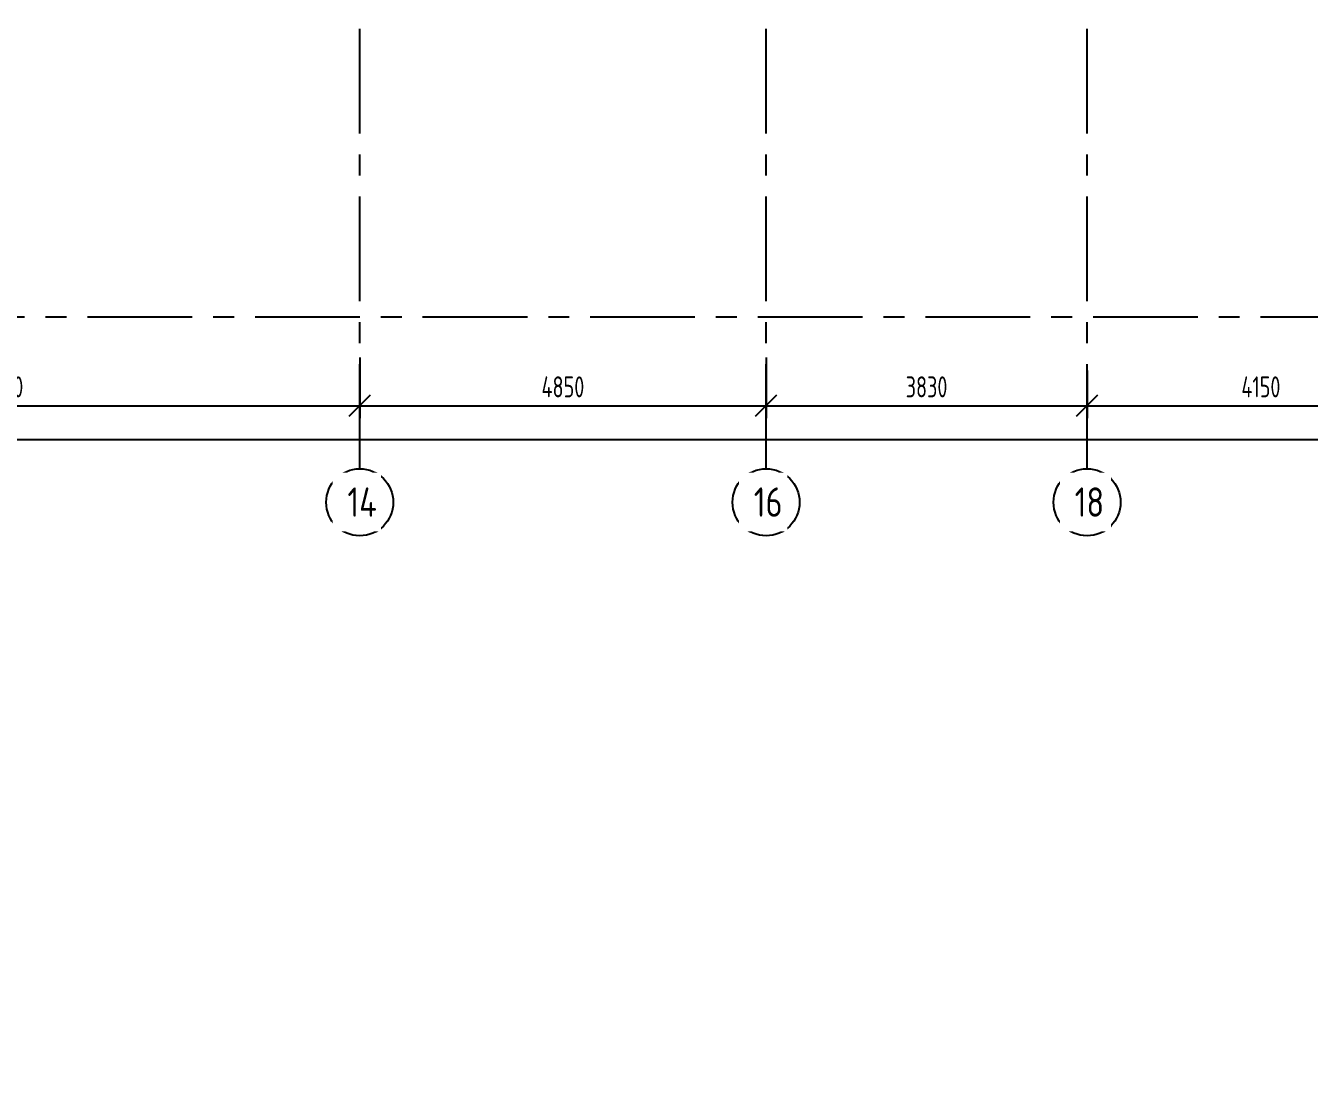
# Model space of a CAD drawing. Header units: millimetres. Extents: x -9318 to 9016603, y 0 to 838141.
# Drawn here: x 102531 to 117850, y 142435 to 155088 of the extents above; entities that cross this region are included whole.
import ezdxf
from ezdxf import colors
from ezdxf.entities.mleader import LeaderData, LeaderLine
from ezdxf.math import Vec2, Vec3

# ---------------------------------------------------------------- set-up
doc = ezdxf.new("R2010")
doc.units = ezdxf.units.MM
doc.linetypes.add('CENTER', pattern=[2, 1.25, -0.25, 0.25, -0.25])
doc.layers.get('Defpoints').update_dxf_attribs({"color": 8})
doc.styles.add('ISOCPEUR', font='isocpeur.ttf', dxfattribs={"width": 0.7})
doc.styles.add('ГОСТ 2.304', font='isocpeur.ttf', dxfattribs={"width": 0.7})
doc.dimstyles.new('СПДС', dxfattribs={"dimscale": 100, "dimtxt": 2.5, "dimasz": 2.5, "dimexe": 1.5, "dimexo": 0, "dimgap": 1, "dimtad": 1, "dimdec": 0, "dimrnd": 1, "dimtxsty": 'ГОСТ 2.304', "dimblk": 'OBLIQUE', "dimcen": 2.5, "dimdle": 1.5, "dimadec": 0, "dimazin": 2, "dimtfac": 0.75, "dimtdec": 0, "dimtmove": 1, "dimatfit": 3, "dimfxl": 1, "dimtolj": 1, "dimarcsym": 1})

# ---------------------------------------------------------------- blocks, each defined once
blk = doc.blocks.new('_Oblique')
at = {"color": 8, "linetype": 'ByBlock', "lineweight": -2}
blk.add_line((-0.5, -0.5), (0.5, 0.5), dxfattribs=at)
blk = doc.blocks.new('*D1382')
at = {"color": 8, "lineweight": -2, "ltscale": 100, "transparency": 16777216}
for p, q in [((97977, 151396), (97977, 150404)), ((106517, 151128), (106517, 150404)), ((97827, 150554), (106667, 150554))]:
    blk.add_line(p, q, dxfattribs=at)
at = {"layer": 'Defpoints', "color": 0, "ltscale": 100, "transparency": 16777216}
for p in [(97977, 151396), (106517, 151128), (106517, 150554)]:
    blk.add_point(p, dxfattribs=at)
at = {"color": 8, "lineweight": -2, "ltscale": 100, "transparency": 16777216, "xscale": 250, "yscale": 250, "zscale": 250, "rotation": 180}
blk.add_blockref('_Oblique', (97977, 150554), dxfattribs=at)
at = {"color": 8, "lineweight": -2, "ltscale": 100, "transparency": 16777216, "xscale": 250, "yscale": 250, "zscale": 250}
blk.add_blockref('_Oblique', (106517, 150554), dxfattribs=at)
at = {"color": 8, "ltscale": 100, "transparency": 16777216, "insert": (102247, 150779), "char_height": 250, "attachment_point": 5, "style": 'ГОСТ 2.304'}
blk.add_mtext('\\A1;8540', dxfattribs=at)
blk = doc.blocks.new('*D1383')
at = {"color": 8, "lineweight": -2, "ltscale": 100, "transparency": 16777216}
for p, q in [((111367, 151128), (111367, 150404)), ((115197, 150976), (115197, 150404)), ((111217, 150554), (115347, 150554))]:
    blk.add_line(p, q, dxfattribs=at)
at = {"layer": 'Defpoints', "color": 0, "ltscale": 100, "transparency": 16777216}
for p in [(111367, 151128), (115197, 150976), (115197, 150554)]:
    blk.add_point(p, dxfattribs=at)
at = {"color": 8, "lineweight": -2, "ltscale": 100, "transparency": 16777216, "xscale": 250, "yscale": 250, "zscale": 250, "rotation": 180}
blk.add_blockref('_Oblique', (111367, 150554), dxfattribs=at)
at = {"color": 8, "lineweight": -2, "ltscale": 100, "transparency": 16777216, "xscale": 250, "yscale": 250, "zscale": 250}
blk.add_blockref('_Oblique', (115197, 150554), dxfattribs=at)
at = {"color": 8, "ltscale": 100, "transparency": 16777216, "insert": (113282, 150779), "char_height": 250, "attachment_point": 5, "style": 'ГОСТ 2.304'}
blk.add_mtext('\\A1;3830', dxfattribs=at)
blk = doc.blocks.new('*D1384')
at = {"color": 8, "lineweight": -2, "ltscale": 100, "transparency": 16777216}
for p, q in [((115197, 150976), (115197, 150404)), ((119347, 150976), (119347, 150404)), ((115047, 150554), (119497, 150554))]:
    blk.add_line(p, q, dxfattribs=at)
at = {"layer": 'Defpoints', "color": 0, "ltscale": 100, "transparency": 16777216}
for p in [(115197, 150976), (119347, 150976), (119347, 150554)]:
    blk.add_point(p, dxfattribs=at)
at = {"color": 8, "lineweight": -2, "ltscale": 100, "transparency": 16777216, "xscale": 250, "yscale": 250, "zscale": 250, "rotation": 180}
blk.add_blockref('_Oblique', (115197, 150554), dxfattribs=at)
at = {"color": 8, "lineweight": -2, "ltscale": 100, "transparency": 16777216, "xscale": 250, "yscale": 250, "zscale": 250}
blk.add_blockref('_Oblique', (119347, 150554), dxfattribs=at)
at = {"color": 8, "ltscale": 100, "transparency": 16777216, "insert": (117272, 150779), "char_height": 250, "attachment_point": 5, "style": 'ГОСТ 2.304'}
blk.add_mtext('\\A1;4150', dxfattribs=at)
blk = doc.blocks.new('*D1392')
at = {"color": 8, "lineweight": -2, "ltscale": 100, "transparency": 16777216}
for p, q in [((106517, 151128), (106517, 150404)), ((111367, 151128), (111367, 150404)), ((106367, 150554), (111517, 150554))]:
    blk.add_line(p, q, dxfattribs=at)
at = {"layer": 'Defpoints', "color": 0, "ltscale": 100, "transparency": 16777216}
for p in [(106517, 151128), (111367, 151128), (111367, 150554)]:
    blk.add_point(p, dxfattribs=at)
at = {"color": 8, "lineweight": -2, "ltscale": 100, "transparency": 16777216, "xscale": 250, "yscale": 250, "zscale": 250, "rotation": 180}
blk.add_blockref('_Oblique', (106517, 150554), dxfattribs=at)
at = {"color": 8, "lineweight": -2, "ltscale": 100, "transparency": 16777216, "xscale": 250, "yscale": 250, "zscale": 250}
blk.add_blockref('_Oblique', (111367, 150554), dxfattribs=at)
at = {"color": 8, "ltscale": 100, "transparency": 16777216, "insert": (108942, 150779), "char_height": 250, "attachment_point": 5, "style": 'ГОСТ 2.304'}
blk.add_mtext('\\A1;4850', dxfattribs=at)
blk = doc.blocks.new('*D1333')
at = {"color": 8, "lineweight": -2, "ltscale": 100, "transparency": 16777216}
for p, q in [((63832, 149827), (63832, 150302)), ((132247, 149827), (132247, 150302)), ((63682, 150152), (132397, 150152))]:
    blk.add_line(p, q, dxfattribs=at)
at = {"layer": 'Defpoints', "color": 0, "ltscale": 100, "transparency": 16777216}
for p in [(132247, 150152), (63832, 149827), (132247, 149827)]:
    blk.add_point(p, dxfattribs=at)
at = {"color": 8, "lineweight": -2, "ltscale": 100, "transparency": 16777216, "xscale": 250, "yscale": 250, "zscale": 250, "rotation": 180}
blk.add_blockref('_Oblique', (63832, 150152), dxfattribs=at)
at = {"color": 8, "lineweight": -2, "ltscale": 100, "transparency": 16777216, "xscale": 250, "yscale": 250, "zscale": 250}
blk.add_blockref('_Oblique', (132247, 150152), dxfattribs=at)
at = {"color": 8, "ltscale": 100, "transparency": 16777216, "insert": (98640, 150377), "char_height": 250, "attachment_point": 5, "style": 'ГОСТ 2.304'}
blk.add_mtext('\\A1;68415', dxfattribs=at)
blk = doc.blocks.new('_DotSmall')
at = {"color": 8, "linetype": 'ByBlock', "const_width": 0.5}
blk.add_lwpolyline([(-0.0625, 0, 1), (0.0625, 0, 1)], format="xyb", close=True, dxfattribs=at)

msp = doc.modelspace()

# ---------------------------------------------------------------- linework, layer by layer
at = {"linetype": 'CENTER', "ltscale": 1000}
for p, q in [((106517.1, 149801.69), (106517.1, 184109.16)), ((111367.1, 149801.69), (111367.1, 184109.16)), ((115197.1, 149801.69), (115197.1, 184109.16)), ((51268.34, 151612.96), (134865.51, 151612.96))]:
    msp.add_line(p, q, dxfattribs=at)
at = {"ltscale": 0.5}
for centre in [(106517.1, 149401.69), (111367.1, 149401.69), (115197.1, 149401.69)]:
    msp.add_circle(centre, 400, dxfattribs=at)

# ---------------------------------------------------------------- dimensions: what is measured, and where the dimension line sits
at = {"ltscale": 100}
for base, p1, p2, picture, middle in [((106517.1, 150554.36), (97977.1, 151396.13), (106517.1, 151128.3), '*D1382', (102247.1, 150779.36)), ((111367.1, 150554.36), (106517.1, 151128.3), (111367.1, 151128.3), '*D1392', (108942.1, 150779.36)), ((115197.1, 150554.36), (111367.1, 151128.3), (115197.1, 150976.49), '*D1383', (113282.1, 150779.36)), ((119347.1, 150554.36), (115197.1, 150976.49), (119347.1, 150976.49), '*D1384', (117272.1, 150779.36))]:
    dim = msp.add_linear_dim(base=base, p1=p1, p2=p2, dimstyle='СПДС', override={"dimclrd": 8, "dimclre": 8, "dimclrt": 8}, dxfattribs=at)
    dim.commit()
    dim.dimension.update_dxf_attribs({"geometry": picture, "text_midpoint": middle})

# ---------------------------------------------------------------- next in the draw order: texts
at = {"char_height": 350, "attachment_point": 1, "line_spacing_factor": 1.149209, "style": 'ГОСТ 2.304', "bg_fill": 2}
for s, insert, width in [('{\\W0.8;14}', (106370.46, 149579.46), 224.2358), ('{\\W0.8;16}', (111220.46, 149579.46), 224.2358), ('{\\W0.8;18}', (115049.63, 149579.46), 258.6278)]:
    msp.add_mtext(s, dxfattribs=dict(at, insert=insert, width=width))

# ---------------------------------------------------------------- next in the draw order: dimensions: what is measured, and where the dimension line sits
at = {"ltscale": 100}
dim = msp.add_linear_dim(base=(132247.1, 150152.27), p1=(63832.1, 149826.69), p2=(132247.1, 149826.69), dimstyle='СПДС', override={"dimclrd": 8, "dimclre": 8, "dimclrt": 8}, dxfattribs=at)
dim.commit()
dim.dimension.update_dxf_attribs({"geometry": '*D1333', "text_midpoint": (98640.45, 150152.27), "dimtype": 160})

# ---------------------------------------------------------------- next in the draw order: leaders
ml = msp.add_multileader_mtext('Standard')
ml.set_content('+13,700', color=8, style='ISOCPEUR')
ml.set_leader_properties(color=8, linetype='Continuous', lineweight=-1)
ml.set_arrow_properties(name='DOTSMALL')
ml.build(insert=Vec2(0, 0))
ml.multileader.update_dxf_attribs({"has_text_frame": 1, "text_left_attachment_type": 4, "text_right_attachment_type": 4, "dogleg_length": 100, "arrow_head_size": 180})
ctx = ml.context
ctx.base_point, ctx.char_height, ctx.arrow_head_size, ctx.landing_gap_size, ctx.plane_origin = Vec3(118053.07, 658154.33), 250, 180, 50, Vec3(117803.7, 657493.51)
ctx.left_attachment, ctx.right_attachment = 4, 4
notes = []
notes.append((ctx, [(0, (0, 0, 0), (0, 0), (1, 0), 1, [])]))
ctx.mtext.insert, ctx.mtext.width, ctx.mtext.line_spacing_style, ctx.mtext.flow_direction = Vec3(118103.07, 658487.66), 852.697, 2, 5
ml = msp.add_multileader_mtext('Standard')
ml.set_content('+15,850', color=8, style='ISOCPEUR')
ml.set_leader_properties(color=8, linetype='Continuous', lineweight=-1)
ml.set_arrow_properties(name='DOTSMALL')
ml.build(insert=Vec2(0, 0))
ml.multileader.update_dxf_attribs({"has_text_frame": 1, "text_left_attachment_type": 4, "text_right_attachment_type": 4, "dogleg_length": 100, "arrow_head_size": 180})
ctx = ml.context
ctx.base_point, ctx.char_height, ctx.arrow_head_size, ctx.landing_gap_size, ctx.plane_origin = Vec3(116043.29, 652621.27), 250, 180, 50, Vec3(116522.41, 649668.82)
ctx.left_attachment, ctx.right_attachment = 4, 4
notes.append((ctx, [(0, (0, 0, 0), (0, 0), (1, 0), 1, [])]))
ctx.mtext.insert, ctx.mtext.width, ctx.mtext.line_spacing_style, ctx.mtext.flow_direction = Vec3(116093.29, 652954.61), 852.697, 2, 5
ml = msp.add_multileader_mtext('Standard')
ml.set_content('+9,800', color=8, style='ISOCPEUR')
ml.set_leader_properties(color=8, linetype='Continuous', lineweight=-1)
ml.set_arrow_properties(name='DOTSMALL')
ml.build(insert=Vec2(0, 0))
ml.multileader.update_dxf_attribs({"has_text_frame": 1, "text_left_attachment_type": 4, "text_right_attachment_type": 4, "dogleg_length": 100, "arrow_head_size": 180})
ctx = ml.context
ctx.base_point, ctx.char_height, ctx.arrow_head_size, ctx.landing_gap_size, ctx.plane_origin = Vec3(118053.07, 538154.33), 250, 180, 50, Vec3(117803.7, 537493.51)
ctx.left_attachment, ctx.right_attachment = 4, 4
notes.append((ctx, [(0, (0, 0, 0), (0, 0), (1, 0), 1, [])]))
ctx.mtext.insert, ctx.mtext.width, ctx.mtext.line_spacing_style, ctx.mtext.flow_direction = Vec3(118103.07, 538487.66), 852.697, 2, 5
ml = msp.add_multileader_mtext('Standard')
ml.set_content('+11,750', color=8, style='ISOCPEUR')
ml.set_leader_properties(color=8, linetype='Continuous', lineweight=-1)
ml.set_arrow_properties(name='DOTSMALL')
ml.build(insert=Vec2(0, 0))
ml.multileader.update_dxf_attribs({"has_text_frame": 1, "text_left_attachment_type": 4, "text_right_attachment_type": 4, "dogleg_length": 100, "arrow_head_size": 180})
ctx = ml.context
ctx.base_point, ctx.char_height, ctx.arrow_head_size, ctx.landing_gap_size, ctx.plane_origin = Vec3(116043.29, 532621.27), 250, 180, 50, Vec3(116522.41, 529668.82)
ctx.left_attachment, ctx.right_attachment = 4, 4
notes.append((ctx, [(0, (0, 0, 0), (0, 0), (1, 0), 1, [])]))
ctx.mtext.insert, ctx.mtext.width, ctx.mtext.line_spacing_style, ctx.mtext.flow_direction = Vec3(116093.29, 532954.61), 852.697, 2, 5
for ctx, leaders in notes:
    for number, flags, end, landing, length, lines in leaders:
        leader = LeaderData()
        leader.index, (leader.has_last_leader_line, leader.has_dogleg_vector, leader.attachment_direction) = number, flags
        leader.last_leader_point, leader.dogleg_vector, leader.dogleg_length = Vec3(end), Vec3(landing), length
        for number, points, colour, breaks in lines:
            line = LeaderLine()
            line.index, line.vertices, line.color, line.breaks = number, Vec3.list(points), colors.encode_raw_color(colour), breaks
            leader.lines.append(line)
        ctx.leaders.append(leader)

doc.saveas('drawing.dxf')
